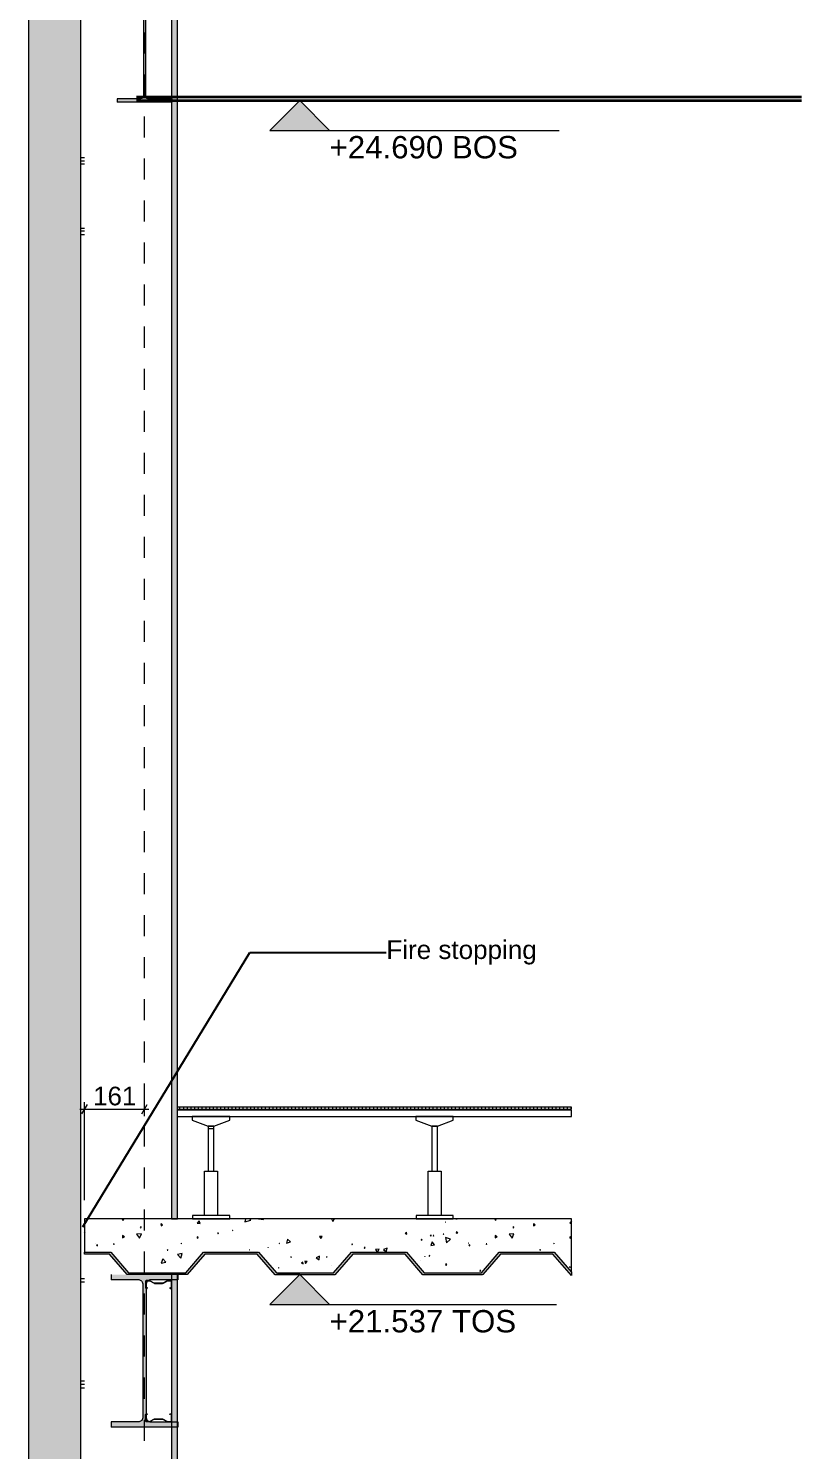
# Model space of a CAD drawing. Header units: millimetres. Extents: x -54677 to 188015, y -4000 to 32873.
# Drawn here: x -13707 to -11632, y 15278 to 19096 of the extents above; entities that cross this region are included whole.
import ezdxf

# ---------------------------------------------------------------- set-up
doc = ezdxf.new("R2010")
doc.units = ezdxf.units.MM
doc.header["$MEASUREMENT"] = 0
doc.linetypes.add('Dashed', pattern=[112.888889, 56.444445, -56.444445])
for name, color, linetype, lineweight in [('0_Pen_No__101', 252, 'Continuous', 15), ('A-25-M_Wall_Int_Pen_No__42', 8, 'Continuous', 35), ('A-30-M_Stair_Pen_No__146', 8, 'Continuous', 0), ('A-30-M_Stair_Pen_No__191', 7, 'Continuous', 5), ('A-95-P_Text_1_50_GA_Pen_No__1', 7, 'Continuous', 13), ('A-95-P_Text_1_50_GA_Pen_No__85', 8, 'Continuous', 20), ('New_A-30-M_Stair_Pen_No__191', 7, 'Continuous', 5), ('New_A-80-M_Lift_Pen_No__1', 7, 'Continuous', 13), ('New_A-95-D_1_20_Pen_No__1', 7, 'Continuous', 13), ('New_A-95-D_Stair_Detail.Dim_Pen_No__4', 7, 'Continuous', 20), ('New_S-280-M_STRUCT_FRAME.IFC Import_Pen_No__1', 7, 'Continuous', 13), ('New_S-280-M_STRUCT_FRAME.IFC Import_Pen_No__160', 5, 'Continuous', 200), ('New_S-280-M_STRUCT_FRAME.IFC Import_Pen_No__90', 8, 'Continuous', 20), ('S-280-M_STRUCT_FRAME.IFC Import_Pen_No__1', 7, 'Continuous', 13), ('S-280-M_STRUCT_FRAME.IFC Import_Pen_No__160', 5, 'Continuous', 200)]:
    doc.layers.add(name, color=color, linetype=linetype, lineweight=lineweight)
for name, color, linetype, lineweight, true_color in [('0_Pen_No__81', 7, 'Continuous', 20, 0x6a6a6a), ('A-20-M_Ceiling_Pen_No__241', 7, 'Continuous', 13, 0xc30c20), ('A-30-M_Stair_Pen_No__107', 7, 'Continuous', 15, 0xa6a6a6), ('A-30-M_Stair_Pen_No__145', 7, 'Continuous', 0, 0xa6a6a6), ('New_A-30-M_Stair_Pen_No__145', 7, 'Continuous', 0, 0xa6a6a6), ('New_A-80-M_Lift_Pen_No__147', 7, 'Continuous', 0, 0x606060)]:
    doc.layers.add(name, color=color, linetype=linetype, lineweight=lineweight, true_color=true_color)
doc.layers.add('New_A-95-D_1_20', color=7, linetype='Continuous')
doc.layers.add('New_A-95-D_Stair_Detail.Dim', color=7, linetype='Continuous')
doc.styles.add('GENERATED_STYLE_1', font='')
doc.styles.add('GENERATED_STYLE_2', font='')
doc.styles.get('GENERATED_STYLE_1').set_extended_font_data('Arial')
doc.styles.get('GENERATED_STYLE_2').set_extended_font_data('Swis721 BT')
doc.dimstyles.new('GENERATED_STYLE__1', dxfattribs={"dimtxt": 50, "dimasz": 19, "dimexe": 0.18, "dimexo": 50, "dimgap": 0.09, "dimtad": 1, "dimtih": 1, "dimtoh": 1, "dimdec": 0, "dimzin": 0, "dimdsep": 46, "dimtxsty": 'GENERATED_STYLE_1', "dimblk": 'ARROWHEAD_2', "dimblk1": 'ARROWHEAD_2', "dimblk2": 'ARROWHEAD_2', "dimcen": 0.09, "dimclrd": 7, "dimclre": 7, "dimclrt": 7, "dimadec": 0, "dimazin": 0, "dimtfac": 1, "dimtdec": 4, "dimtmove": 0, "dimatfit": 3, "dimfxl": 1, "dimtolj": 1, "dimtzin": 0, "dimarcsym": 0})
doc.dimstyles.new('GENERATED_STYLE__5', dxfattribs={"dimtxt": 0.18, "dimasz": 36.48, "dimexe": 0.18, "dimexo": 0.0625, "dimgap": 0.09, "dimtad": 0, "dimtih": 1, "dimtoh": 1, "dimdec": 4, "dimzin": 0, "dimdsep": 46, "dimcen": 0.09, "dimadec": 0, "dimazin": 0, "dimtfac": 1, "dimtdec": 4, "dimtmove": 0, "dimatfit": 3, "dimldrblk": 'ARROWHEAD_5', "dimfxl": 1, "dimtolj": 1, "dimtzin": 0, "dimarcsym": 0})
pattern_1 = [(0, (0, 0), (0, 3), [0, -3])]

# ---------------------------------------------------------------- blocks, each defined once
blk = doc.blocks.new('*X14')
at = {"layer": '0_Pen_No__101', "linetype": 'Continuous'}
for p, q in [((-13556.7, 15899.9), (-13555.7, 15900)), ((-13451, 15899.1), (-13455.1, 15898)), ((-13455.1, 15898), (-13452.1, 15895)), ((-13452.1, 15895), (-13451, 15899.1)), ((-13346.8, 15884.1), (-13351.1, 15886.1)), ((-13351.1, 15886.1), (-13350.7, 15881.3)), ((-13248.9, 15894.4), (-13253.5, 15888.5)), ((-13253.5, 15888.5), (-13246.1, 15887.5)), ((-13246.1, 15887.5), (-13248.9, 15894.4)), ((-13123.7, 15900), (-13125.8, 15891.9)), ((-13125.8, 15891.9), (-13109.7, 15896.5)), ((-13109.7, 15896.5), (-13113.3, 15900)), ((-13089.4, 15900), (-13075.4, 15897.9)), ((-13075.4, 15897.9), (-13076.2, 15900)), ((-12893.5, 15900), (-12889.7, 15892.7)), ((-12889.7, 15892.7), (-12885.1, 15900)), ((-12586.7, 15891.2), (-12587.1, 15891.2)), ((-12587.1, 15891.2), (-12586.9, 15890.9)), ((-12586.9, 15890.9), (-12586.7, 15891.2)), ((-12559.2, 15899.5), (-12555.7, 15900)), ((-12558.9, 15900), (-12559.2, 15899.5)), ((-12451, 15899.1), (-12455.1, 15898)), ((-12455.1, 15898), (-12452.1, 15895)), ((-12452.1, 15895), (-12451, 15899.1)), ((-12346.8, 15884.1), (-12351.1, 15886.1)), ((-12351.1, 15886.1), (-12350.7, 15881.3)), ((-12249, 15894.3), (-12253.5, 15888.5)), ((-12253.5, 15888.5), (-12249, 15887.9)), ((-13554.2, 15862), (-13556.7, 15864.6)), ((-13556.7, 15861.4), (-13554.2, 15862)), ((-13448.6, 15851.9), (-13454.2, 15854.7)), ((-13454.2, 15854.7), (-13453.9, 15848.4)), ((-13453.9, 15848.4), (-13448.6, 15851.9)), ((-13403.5, 15859.9), (-13416.4, 15858.3)), ((-13416.4, 15858.3), (-13408.6, 15847.9)), ((-13408.6, 15847.9), (-13403.5, 15859.9)), ((-13403.8, 15877.9), (-13406.7, 15877.3)), ((-13406.7, 15877.3), (-13404.7, 15875.1)), ((-13404.7, 15875.1), (-13403.8, 15877.9)), ((-13350.7, 15881.3), (-13346.8, 15884.1)), ((-13253.7, 15851.5), (-13253.7, 15847.8)), ((-13250.6, 15849.6), (-13253.7, 15851.5)), ((-13253.7, 15847.8), (-13250.6, 15849.6)), ((-13198.2, 15861.8), (-13197.9, 15859.7)), ((-13196.3, 15861), (-13198.2, 15861.8)), ((-13197.9, 15859.7), (-13196.3, 15861)), ((-13157.8, 15868.9), (-13158.7, 15868.4)), ((-13158.7, 15868.4), (-13157.8, 15867.9)), ((-13157.8, 15867.9), (-13157.8, 15868.9)), ((-12925.1, 15852.4), (-12922.2, 15846.7)), ((-12918.7, 15852.1), (-12925.1, 15852.4)), ((-12922.2, 15846.7), (-12918.7, 15852.1)), ((-12691.9, 15863.6), (-12695.7, 15860.3)), ((-12695.7, 15860.3), (-12690.9, 15858.6)), ((-12690.9, 15858.6), (-12691.9, 15863.6)), ((-12626, 15855.8), (-12628.3, 15854.7)), ((-12628.3, 15854.7), (-12626.2, 15853.2)), ((-12626.2, 15853.2), (-12626, 15855.8)), ((-12618.8, 15855), (-12620.4, 15854.9)), ((-12620.4, 15854.9), (-12619.5, 15853.5)), ((-12619.5, 15853.5), (-12618.8, 15855)), ((-12592.1, 15858.5), (-12593.1, 15858.6)), ((-12593.1, 15858.6), (-12592.6, 15857.7)), ((-12592.6, 15857.7), (-12592.1, 15858.5)), ((-12573.6, 15845.3), (-12587.6, 15850)), ((-12587.6, 15850), (-12584.6, 15835.5)), ((-12557.5, 15865.5), (-12558.9, 15860.9)), ((-12558.9, 15860.9), (-12554.2, 15862)), ((-12554.2, 15862), (-12557.5, 15865.5)), ((-12448.6, 15851.9), (-12454.2, 15854.7)), ((-12454.2, 15854.7), (-12453.9, 15848.4)), ((-12453.9, 15848.4), (-12448.6, 15851.9)), ((-12403.5, 15859.9), (-12416.4, 15858.3)), ((-12416.4, 15858.3), (-12408.6, 15847.9)), ((-12408.6, 15847.9), (-12403.5, 15859.9)), ((-12403.8, 15877.9), (-12406.7, 15877.3)), ((-12406.7, 15877.3), (-12404.7, 15875.1)), ((-12404.7, 15875.1), (-12403.8, 15877.9)), ((-12350.7, 15881.3), (-12346.8, 15884.1)), ((-12253.7, 15851.5), (-12253.7, 15847.8)), ((-12250.6, 15849.6), (-12253.7, 15851.5)), ((-12253.7, 15847.8), (-12250.6, 15849.6)), ((-13525.7, 15834.7), (-13526, 15834.5)), ((-13526, 15834.5), (-13525.6, 15834.4)), ((-13525.6, 15834.4), (-13525.7, 15834.7)), ((-13521.6, 15830), (-13524.2, 15828.8)), ((-13524.2, 15828.8), (-13521.8, 15827.1)), ((-13521.8, 15827.1), (-13521.6, 15830)), ((-13476.2, 15833), (-13478.2, 15833.1)), ((-13478.2, 15833.1), (-13477.2, 15831.3)), ((-13477.2, 15831.3), (-13476.2, 15833)), ((-13333, 15817.4), (-13334.3, 15816.1)), ((-13334.3, 15816.1), (-13332.5, 15815.7)), ((-13332.5, 15815.7), (-13333, 15817.4)), ((-13295.5, 15834.2), (-13296.7, 15833.9)), ((-13296.7, 15833.9), (-13295.8, 15833.1)), ((-13295.8, 15833.1), (-13295.5, 15834.2)), ((-13112.8, 15817), (-13113.2, 15817)), ((-13113.2, 15817), (-13113, 15816.7)), ((-13113, 15816.7), (-13112.8, 15817)), ((-13063.6, 15822.4), (-13063.6, 15821.9)), ((-13063.3, 15822.1), (-13063.6, 15822.4)), ((-13063.6, 15821.9), (-13063.3, 15822.1)), ((-13032.6, 15833.3), (-13033.7, 15833.3)), ((-13033.7, 15833.3), (-13033.1, 15832.4)), ((-13033.1, 15832.4), (-13032.6, 15833.3)), ((-13011.8, 15845.6), (-13013.8, 15834.9)), ((-13013.8, 15834.9), (-13003.5, 15838.4)), ((-13003.5, 15838.4), (-13011.8, 15845.6)), ((-12838.3, 15832), (-12837.8, 15830.4)), ((-12836.7, 15831.7), (-12838.3, 15832)), ((-12837.8, 15830.4), (-12836.7, 15831.7)), ((-12806, 15823.1), (-12805, 15820.1)), ((-12802.8, 15822.5), (-12806, 15823.1)), ((-12805, 15820.1), (-12802.8, 15822.5)), ((-12765.2, 15818), (-12775.3, 15817.6)), ((-12775.3, 15817.6), (-12770.6, 15810)), ((-12769.4, 15810), (-12765.2, 15818)), ((-12744.2, 15821.3), (-12753.9, 15817.9)), ((-12753.9, 15817.9), (-12746.2, 15811.2)), ((-12746.2, 15811.2), (-12744.2, 15821.3)), ((-12652.1, 15845.1), (-12652.3, 15842.2)), ((-12652.3, 15842.2), (-12649.6, 15843.4)), ((-12649.6, 15843.4), (-12652.1, 15845.1)), ((-12623.3, 15838.4), (-12627, 15828.3)), ((-12627, 15828.3), (-12616.4, 15830.1)), ((-12616.4, 15830.1), (-12623.3, 15838.4)), ((-12584.6, 15835.5), (-12573.6, 15845.3)), ((-12525.7, 15834.7), (-12526, 15834.5)), ((-12526, 15834.5), (-12525.6, 15834.4)), ((-12525.6, 15834.4), (-12525.7, 15834.7)), ((-12521.6, 15830), (-12524.2, 15828.8)), ((-12524.2, 15828.8), (-12521.8, 15827.1)), ((-12521.8, 15827.1), (-12521.6, 15830)), ((-12476.2, 15833), (-12478.2, 15833.1)), ((-12478.2, 15833.1), (-12477.2, 15831.3)), ((-12477.2, 15831.3), (-12476.2, 15833)), ((-12333, 15817.4), (-12334.3, 15816.1)), ((-12334.3, 15816.1), (-12332.5, 15815.7)), ((-12332.5, 15815.7), (-12333, 15817.4)), ((-12295.5, 15834.2), (-12296.7, 15833.9)), ((-12296.7, 15833.9), (-12295.8, 15833.1)), ((-12295.8, 15833.1), (-12295.5, 15834.2)), ((-13346.3, 15792.4), (-13350.3, 15780.5)), ((-13350.3, 15780.5), (-13338, 15783.1)), ((-13338, 15783.1), (-13346.3, 15792.4)), ((-13294.3, 15806.9), (-13306.9, 15803.7)), ((-13306.9, 15803.7), (-13297.8, 15794.4)), ((-13297.8, 15794.4), (-13294.3, 15806.9)), ((-13002, 15798.1), (-13002.1, 15796.6)), ((-13002.1, 15796.6), (-13000.7, 15797.3)), ((-13000.7, 15797.3), (-13002, 15798.1)), ((-12970.3, 15783.7), (-12973.9, 15780.5)), ((-12973.9, 15780.5), (-12969.4, 15779)), ((-12969.4, 15779), (-12970.3, 15783.7)), ((-12958.6, 15784.9), (-12965, 15786.5)), ((-12965, 15786.5), (-12963.1, 15780.1)), ((-12963.1, 15780.1), (-12958.6, 15784.9)), ((-12925.4, 15799.5), (-12934.4, 15795)), ((-12934.4, 15795), (-12926, 15789.5)), ((-12926, 15789.5), (-12925.4, 15799.5)), ((-12906.1, 15798.1), (-12906.3, 15797.1)), ((-12906.3, 15797.1), (-12905.3, 15797.4)), ((-12905.3, 15797.4), (-12906.1, 15798.1)), ((-12893.8, 15775), (-12893.9, 15775.1)), ((-12893.9, 15775.1), (-12893.9, 15775)), ((-12893.9, 15775), (-12893.8, 15775)), ((-12653.4, 15787), (-12653.6, 15786.9)), ((-12653.6, 15786.9), (-12653.4, 15786.8)), ((-12653.4, 15786.8), (-12653.4, 15787)), ((-12642.8, 15798.4), (-12643, 15798.1)), ((-12643, 15798.1), (-12642.6, 15798)), ((-12642.6, 15798), (-12642.8, 15798.4)), ((-12629.6, 15801), (-12631.6, 15800.9)), ((-12631.6, 15800.9), (-12630.6, 15799.2)), ((-12630.6, 15799.2), (-12629.6, 15801)), ((-12583.4, 15777.8), (-12587.1, 15777.8)), ((-12587.1, 15777.8), (-12585.3, 15774.6)), ((-12585.3, 15774.6), (-12583.4, 15777.8)), ((-13034.9, 15768.8), (-13035.8, 15768)), ((-13035.8, 15768), (-13034.7, 15767.6)), ((-13034.7, 15767.6), (-13034.9, 15768.8)), ((-12492.6, 15760.9), (-12495.3, 15761)), ((-12495.3, 15761), (-12494, 15758.6)), ((-12494, 15758.6), (-12492.6, 15760.9)), ((-12253, 15771.1), (-12254.7, 15771)), ((-12254.7, 15771), (-12253.7, 15769.5)), ((-12253.7, 15769.5), (-12253, 15771.1))]:
    blk.add_line(p, q, dxfattribs=at)
blk = doc.blocks.new('Fill_7_1', base_point=(0, 0))
at = {"layer": '0_Pen_No__101', "color": 8, "linetype": 'Continuous', "lineweight": 15}
for p, q in [((-13556.7, 15900), (-13556.7, 15810)), ((-13041, 15900), (-13556.7, 15900)), ((-12249, 15900), (-13041, 15900)), ((-12249, 15757), (-12249, 15900)), ((-13556.7, 15810), (-13485.8, 15810)), ((-13485.8, 15810), (-13437.8, 15755)), ((-13284.6, 15755), (-13236.5, 15810)), ((-13236.5, 15810), (-13089, 15810)), ((-13089, 15810), (-13041, 15755)), ((-12887.7, 15755), (-12839.7, 15810)), ((-12839.7, 15810), (-12692.2, 15810)), ((-12692.2, 15810), (-12644.1, 15755)), ((-12490.9, 15755), (-12442.9, 15810)), ((-12442.9, 15810), (-12295.3, 15810)), ((-12295.3, 15810), (-12249, 15757)), ((-13437.8, 15755), (-13284.6, 15755)), ((-13041, 15755), (-13041, 15755)), ((-13041, 15755), (-12887.7, 15755)), ((-12644.1, 15755), (-12490.9, 15755))]:
    blk.add_line(p, q, dxfattribs=at)
at = {"layer": '0_Pen_No__101', "linetype": 'Continuous'}
blk.add_blockref('*X14', (0, 0), dxfattribs=at)
blk = doc.blocks.new('*D40')
at = {"layer": 'New_A-95-D_1_20_Pen_No__1', "linetype": 'Continuous'}
for p, q in [((-13569, 16193.9), (-13556.7, 16193.9)), ((-13549.5, 16206.4), (-13563.9, 16181.4)), ((-13556.7, 15950), (-13556.7, 16212.7)), ((-13556.7, 16193.9), (-13395.6, 16193.9)), ((-13402.8, 16181.4), (-13388.4, 16206.4)), ((-13395.6, 16175.2), (-13395.6, 16212.7)), ((-13395.6, 16193.9), (-13383.4, 16193.9))]:
    blk.add_line(p, q, dxfattribs=at)
at = {"layer": 'New_A-95-D_1_20_Pen_No__1', "insert": (-13533.4, 16203.9), "char_height": 50, "attachment_point": 7, "style": 'GENERATED_STYLE_1'}
blk.add_mtext('\\A1;{\\fArial|b0|i0|c0|p34;161}', dxfattribs=at)
blk = doc.blocks.new('ARROWHEAD_2')
at = {"color": 0, "linetype": 'Continuous', "lineweight": 0}
for p, q in [((0, 0), (-1, 0)), ((-0.38, -0.66), (0.38, 0.66))]:
    blk.add_line(p, q, dxfattribs=at)
blk = doc.blocks.new('Dimension_6_1', base_point=(-12978.5, 18902.6))
at = {"layer": 'New_A-95-D_Stair_Detail.Dim', "linetype": 'Continuous', "lineweight": 0, "true_color": 0x000000}
blk.add_hatch(color=178, dxfattribs=at).paths.add_polyline_path([(-12978.5, 18902.6), (-13058.5, 18822.6), (-12898.5, 18822.6)])
at = {"layer": 'New_A-95-D_Stair_Detail.Dim_Pen_No__4', "linetype": 'Continuous'}
for p, q in [((-12978.5, 18902.6), (-13058.5, 18822.6)), ((-12978.5, 18902.6), (-13038.5, 18902.6)), ((-12978.5, 18902.6), (-12918.5, 18902.6)), ((-12898.5, 18822.6), (-12978.5, 18902.6)), ((-13058.5, 18822.6), (-12898.5, 18822.6)), ((-12898.5, 18822.6), (-12282.1, 18822.6))]:
    blk.add_line(p, q, dxfattribs=at)
at = {"layer": 'New_A-95-D_Stair_Detail.Dim_Pen_No__4', "insert": (-12898.5, 18746.6), "char_height": 60, "attachment_point": 7, "style": 'GENERATED_STYLE_1'}
blk.add_mtext('\\A1;{\\fArial|b0|i0|c0|p34;+24.690 BOS}', dxfattribs=at)
blk = doc.blocks.new('Dimension_8_1', base_point=(-12978.5, 15750))
at = {"layer": 'New_A-95-D_Stair_Detail.Dim', "linetype": 'Continuous', "lineweight": 0, "true_color": 0x000000}
blk.add_hatch(color=178, dxfattribs=at).paths.add_polyline_path([(-12978.5, 15750), (-13058.5, 15670), (-12898.5, 15670)])
at = {"layer": 'New_A-95-D_Stair_Detail.Dim_Pen_No__4', "linetype": 'Continuous'}
for p, q in [((-12978.5, 15750), (-13058.5, 15670)), ((-12978.5, 15750), (-13038.5, 15750)), ((-12978.5, 15750), (-12918.5, 15750)), ((-12898.5, 15670), (-12978.5, 15750)), ((-13058.5, 15670), (-12898.5, 15670)), ((-12898.5, 15670), (-12289.7, 15670))]:
    blk.add_line(p, q, dxfattribs=at)
at = {"layer": 'New_A-95-D_Stair_Detail.Dim_Pen_No__4', "insert": (-12898.5, 15594), "char_height": 60, "attachment_point": 7, "style": 'GENERATED_STYLE_1'}
blk.add_mtext('\\A1;{\\fArial|b0|i0|c0|p34;+21.537 TOS}', dxfattribs=at)
blk = doc.blocks.new('ARROWHEAD_5')
at = {"color": 0, "linetype": 'Continuous', "lineweight": 0}
blk.add_line((0, 0), (-1, 0), dxfattribs=at)
blk.add_solid([(-1, 0.2679), (0, 0), (-1, -0.2679), (-1, 0.2679)], dxfattribs=at)

msp = doc.modelspace()

# ---------------------------------------------------------------- hatches: boundary and pattern name
at = {"layer": 'A-30-M_Stair_Pen_No__107', "linetype": 'Continuous'}
h = msp.add_hatch(dxfattribs=at)
h.set_pattern_fill('Gypsum_PB_0001', color=256, style=0, pattern_type=2)
h.set_pattern_definition(pattern_1)
h.paths.add_polyline_path([(-13322.3, 19195.8), (-13322.3, 15900), (-13306.8, 15900), (-13306.8, 19195.8)])
h = msp.add_hatch(dxfattribs=at)
h.set_pattern_fill('Gypsum_PB_0001', color=256, style=0, pattern_type=2)
h.set_pattern_definition(pattern_1)
h.paths.add_polyline_path([(-13322.3, 15750), (-13322.3, 11850), (-13306.8, 11850), (-13306.8, 15750)])
at = {"layer": 'A-30-M_Stair_Pen_No__145', "linetype": 'Continuous'}
h = msp.add_hatch(dxfattribs=at)
h.set_pattern_fill('Floor_Finish_0001', color=256, style=0, pattern_type=2)
h.set_pattern_definition([(90, (0, 0), (-10, 0), [])])
h.paths.add_polyline_path([(-13307.3, 16194.5), (-12249, 16194.5), (-12249, 16200), (-13307.3, 16200)])
at = {"layer": 'A-30-M_Stair_Pen_No__146', "linetype": 'Continuous'}
msp.add_hatch(color=256, dxfattribs=at).paths.add_polyline_path([(-13556.7, 15810), (-13485.8, 15810), (-13437.8, 15755), (-13284.6, 15755), (-13236.5, 15810), (-13089, 15810), (-13041, 15755), (-12887.7, 15755), (-12839.7, 15810), (-12692.2, 15810), (-12644.1, 15755), (-12560.1, 15755), (-12490.9, 15755), (-12442.9, 15810), (-12295.3, 15810), (-12249, 15757), (-12249, 15747.7), (-12298.9, 15804.8), (-12439.3, 15804.8), (-12487.3, 15749.9), (-12487.5, 15749.9), (-12487.6, 15749.7), (-12490.9, 15749.7), (-12647.7, 15749.7), (-12695.7, 15804.7), (-12836.2, 15804.7), (-12884.2, 15749.8), (-13044.5, 15749.8), (-13092.6, 15804.8), (-13233, 15804.8), (-13281, 15749.9), (-13441.4, 15749.9), (-13489.4, 15804.9), (-13556.7, 15804.9)])
at = {"layer": 'New_A-30-M_Stair_Pen_No__145', "linetype": 'Continuous'}
h = msp.add_hatch(dxfattribs=at)
h.set_pattern_fill('Plywood_0001', color=256, style=0, pattern_type=2)
h.set_pattern_definition([(0, (0, 0), (0, 40), [])])
h.paths.add_polyline_path([(-12249, 16192), (-13307.3, 16192), (-13307.3, 16174.6), (-12249, 16174.6)])
for points in [[(-13324.5, 15734.1), (-13333.3, 15734.1, 0.131652), (-13334.5, 15733.7), (-13345.6, 15727.3, -0.131652), (-13346.5, 15727.1), (-13368.5, 15727.1, -0.131652), (-13369.4, 15727.3), (-13380.5, 15733.7, 0.131652), (-13381.7, 15734.1), (-13390.1, 15734.1, 0.414214), (-13392.3, 15731.9), (-13392.3, 15714.8, 0.36397), (-13390.9, 15713.1), (-13389.4, 15712.9, 0.414214), (-13387.4, 15714.2), (-13387.3, 15714.9), (-13387.8, 15714.9), (-13387.9, 15714.3, -0.414214), (-13389.3, 15713.3), (-13390.8, 15713.6, -0.36397), (-13391.8, 15714.8), (-13391.8, 15731.9, -0.414214), (-13390.1, 15733.6), (-13381.7, 15733.6, -0.131652), (-13380.7, 15733.3), (-13369.6, 15726.9, 0.131652), (-13368.5, 15726.6), (-13346.5, 15726.6, 0.131652), (-13345.4, 15726.9), (-13334.2, 15733.3, -0.131652), (-13333.3, 15733.6), (-13324.5, 15733.6, -0.414214), (-13322.7, 15731.9), (-13322.7, 15714.8, -0.36397), (-13323.7, 15713.6), (-13325.2, 15713.3, -0.414214), (-13326.6, 15714.3), (-13326.8, 15714.9), (-13327.2, 15714.9), (-13327.1, 15714.2, 0.414214), (-13325.2, 15712.9), (-13323.6, 15713.1, 0.36397), (-13322.3, 15714.8), (-13322.3, 15731.9, 0.414214)], [(-13324.5, 15354.9), (-13333.3, 15354.9, -0.131652), (-13334.5, 15355.2), (-13345.6, 15361.6, 0.131652), (-13346.5, 15361.9), (-13368.5, 15361.9, 0.131652), (-13369.4, 15361.6), (-13380.5, 15355.2, -0.131652), (-13381.7, 15354.9), (-13390.1, 15354.9, -0.414214), (-13392.3, 15357.1), (-13392.3, 15374.2, -0.36397), (-13390.9, 15375.8), (-13389.4, 15376.1, -0.414214), (-13387.4, 15374.7), (-13387.3, 15374.1), (-13387.8, 15374), (-13387.9, 15374.7, 0.414214), (-13389.3, 15375.6), (-13390.8, 15375.4, 0.36397), (-13391.8, 15374.2), (-13391.8, 15357.1, 0.414214), (-13390.1, 15355.4), (-13381.7, 15355.4, 0.131652), (-13380.7, 15355.6), (-13369.6, 15362, -0.131652), (-13368.5, 15362.3), (-13346.5, 15362.3, -0.131652), (-13345.4, 15362), (-13334.2, 15355.6, 0.131652), (-13333.3, 15355.4), (-13324.5, 15355.4, 0.414214), (-13322.7, 15357.1), (-13322.7, 15374.2, 0.36397), (-13323.7, 15375.4), (-13325.2, 15375.6, 0.414214), (-13326.6, 15374.7), (-13326.8, 15374), (-13327.2, 15374.1), (-13327.1, 15374.7, -0.414214), (-13325.2, 15376.1), (-13323.6, 15375.8, -0.36397), (-13322.3, 15374.2), (-13322.3, 15357.1, -0.414214)]]:
    msp.add_hatch(color=256, dxfattribs=at).paths.add_polyline_path(points)
at = {"layer": 'New_A-80-M_Lift_Pen_No__147', "linetype": 'Continuous'}
h = msp.add_hatch(dxfattribs=at)
h.set_pattern_fill('Structural_Concrete_0001', color=256, style=0, pattern_type=2)
h.set_pattern_definition([(45, (0, 0), (-73.4847, 73.4847), [10, -50]), (45, (-15.53, 57.96), (-73.4847, 73.4847), [10, -50]), (105, (0, 0), (100.38196, 26.89726), [10, -50]), (105, (42.43, 42.43), (100.38196, 26.89726), [10, -50]), (165, (7.07, 7.07), (26.89726, 100.38196), [10, -50]), (165, (49.5, 49.5), (26.89726, 100.38196), [10, -50]), (45, (-7.071, 7.071), (-14.142136, 14.142136), [0, -20, 0, -30]), (90, (9e-16, 14.142), (-20, 0), [0, -15, 0, -25])])
h.paths.add_polyline_path([(-13706.7, -73.9), (-13566.7, -73.9), (-13566.7, 20100), (-13706.7, 20100)])
at = {"layer": 'New_S-280-M_STRUCT_FRAME.IFC Import_Pen_No__160', "linetype": 'Continuous', "lineweight": 0, "true_color": 0x00007f}
msp.add_hatch(color=176, dxfattribs=at).paths.add_polyline_path([(-13305.9, 15340.6), (-13305.9, 15354.9), (-13380.7, 15354.9), (-13387.9, 15357.9), (-13390.9, 15365.1), (-13390.9, 15725.5), (-13387.9, 15732.7), (-13380.7, 15735.7), (-13305.9, 15735.7), (-13305.9, 15750), (-13484.7, 15750), (-13484.7, 15735.7), (-13409.9, 15735.7), (-13402.7, 15732.7), (-13399.7, 15725.5), (-13399.7, 15365.1), (-13402.7, 15357.9), (-13409.9, 15354.9), (-13484.7, 15354.9), (-13484.7, 15340.6)])
at = {"layer": 'S-280-M_STRUCT_FRAME.IFC Import_Pen_No__160', "linetype": 'Continuous', "lineweight": 0, "true_color": 0x00007f}
msp.add_hatch(color=176, dxfattribs=at).paths.add_polyline_path([(-13322.2, 18898.5), (-13322.2, 18907.1), (-13384.6, 18907.1), (-13390, 18909.3), (-13392.2, 18914.7), (-13392.2, 19133.8), (-13390, 19139.2), (-13384.6, 19141.4), (-13322.2, 19141.4), (-13322.2, 19150), (-13468.3, 19150), (-13468.3, 19141.4), (-13405.9, 19141.4), (-13400.5, 19139.2), (-13398.3, 19133.8), (-13398.3, 18914.7), (-13400.5, 18909.3), (-13405.9, 18907.1), (-13468.3, 18907.1), (-13468.3, 18898.5)])

# ---------------------------------------------------------------- linework, layer by layer
at = {"layer": '0_Pen_No__81', "linetype": 'Continuous', "flags": 128}
msp.add_lwpolyline([(-13322.7, 20351.6), (-13322.7, 18752)], dxfattribs=at)
at = {"layer": 'A-20-M_Ceiling_Pen_No__241', "linetype": 'Dashed'}
msp.add_line((-13395.6, -4000), (-13395.6, 21147.1), dxfattribs=at)
at = {"layer": 'A-25-M_Wall_Int_Pen_No__42', "linetype": 'Continuous'}
for p, q in [((-13416.7, 18912.8), (-11631.5, 18912.8)), ((-13416.7, 18902.6), (-11631.5, 18902.6))]:
    msp.add_line(p, q, dxfattribs=at)
at = {"layer": 'A-30-M_Stair_Pen_No__191', "linetype": 'Continuous', "flags": 128}
for points in [[(-13322.3, 19195.8), (-13322.3, 15900), (-13306.8, 15900), (-13306.8, 19195.8)], [(-13307.3, 16194.5), (-12249, 16194.5), (-12249, 16200), (-13307.3, 16200)], [(-13223.9, 16148.8), (-13208.8, 16148.8), (-13166.4, 16164.4), (-13166.4, 16174.6), (-13266.9, 16174.6), (-13266.9, 16164.4)], [(-12623.9, 16148.8), (-12608.8, 16148.8), (-12566.4, 16164.4), (-12566.4, 16174.6), (-12666.9, 16174.6), (-12666.9, 16164.4)], [(-13223.9, 16027.9), (-13208.8, 16027.9), (-13208.8, 16148.8), (-13223.9, 16148.8)], [(-13223.9, 16027.9), (-13208.8, 16027.9), (-13208.8, 16141.8), (-13223.9, 16141.8)], [(-12623.9, 16027.9), (-12608.8, 16027.9), (-12608.8, 16148.8), (-12623.9, 16148.8)], [(-13233.8, 16027.9), (-13198.9, 16027.9), (-13198.9, 15909.1), (-13233.8, 15909.1)], [(-12633.8, 16027.9), (-12598.9, 16027.9), (-12598.9, 15909.1), (-12633.8, 15909.1)], [(-13266.1, 15899.6), (-13166.5, 15899.6), (-13166.5, 15909.1), (-13266.1, 15909.1)], [(-12666.1, 15899.6), (-12566.5, 15899.6), (-12566.5, 15909.1), (-12666.1, 15909.1)], [(-13556.7, 15810), (-13485.8, 15810), (-13437.8, 15755), (-13284.6, 15755), (-13236.5, 15810), (-13089, 15810), (-13041, 15755), (-12887.7, 15755), (-12839.7, 15810), (-12692.2, 15810), (-12644.1, 15755), (-12560.1, 15755), (-12490.9, 15755), (-12442.9, 15810), (-12295.3, 15810), (-12249, 15757), (-12249, 15747.7), (-12298.9, 15804.8), (-12439.3, 15804.8), (-12487.3, 15749.9), (-12487.5, 15749.9), (-12487.6, 15749.7), (-12490.9, 15749.7), (-12647.7, 15749.7), (-12695.7, 15804.7), (-12836.2, 15804.7), (-12884.2, 15749.8), (-13044.5, 15749.8), (-13092.6, 15804.8), (-13233, 15804.8), (-13281, 15749.9), (-13441.4, 15749.9), (-13489.4, 15804.9), (-13556.7, 15804.9)], [(-13322.3, 15750), (-13322.3, 11850), (-13306.8, 11850), (-13306.8, 15750)]]:
    msp.add_lwpolyline(points, close=True, dxfattribs=at)
at = {"layer": 'New_A-30-M_Stair_Pen_No__191', "linetype": 'Continuous', "flags": 128}
msp.add_lwpolyline([(-12249, 16192), (-13307.3, 16192), (-13307.3, 16174.6), (-12249, 16174.6)], close=True, dxfattribs=at)
for points in [[(-13324.5, 15734.1), (-13333.3, 15734.1, 0.131652), (-13334.5, 15733.7), (-13345.6, 15727.3, -0.131652), (-13346.5, 15727.1), (-13368.5, 15727.1, -0.131652), (-13369.4, 15727.3), (-13380.5, 15733.7, 0.131652), (-13381.7, 15734.1), (-13390.1, 15734.1, 0.414214), (-13392.3, 15731.9), (-13392.3, 15714.8, 0.36397), (-13390.9, 15713.1), (-13389.4, 15712.9, 0.414214), (-13387.4, 15714.2), (-13387.3, 15714.9), (-13387.8, 15714.9), (-13387.9, 15714.3, -0.414214), (-13389.3, 15713.3), (-13390.8, 15713.6, -0.36397), (-13391.8, 15714.8), (-13391.8, 15731.9, -0.414214), (-13390.1, 15733.6), (-13381.7, 15733.6, -0.131652), (-13380.7, 15733.3), (-13369.6, 15726.9, 0.131652), (-13368.5, 15726.6), (-13346.5, 15726.6, 0.131652), (-13345.4, 15726.9), (-13334.2, 15733.3, -0.131652), (-13333.3, 15733.6), (-13324.5, 15733.6, -0.414214), (-13322.7, 15731.9), (-13322.7, 15714.8, -0.36397), (-13323.7, 15713.6), (-13325.2, 15713.3, -0.414214), (-13326.6, 15714.3), (-13326.8, 15714.9), (-13327.2, 15714.9), (-13327.1, 15714.2, 0.414214), (-13325.2, 15712.9), (-13323.6, 15713.1, 0.36397), (-13322.3, 15714.8), (-13322.3, 15731.9, 0.414214)], [(-13324.5, 15354.9), (-13333.3, 15354.9, -0.131652), (-13334.5, 15355.2), (-13345.6, 15361.6, 0.131652), (-13346.5, 15361.9), (-13368.5, 15361.9, 0.131652), (-13369.4, 15361.6), (-13380.5, 15355.2, -0.131652), (-13381.7, 15354.9), (-13390.1, 15354.9, -0.414214), (-13392.3, 15357.1), (-13392.3, 15374.2, -0.36397), (-13390.9, 15375.8), (-13389.4, 15376.1, -0.414214), (-13387.4, 15374.7), (-13387.3, 15374.1), (-13387.8, 15374), (-13387.9, 15374.7, 0.414214), (-13389.3, 15375.6), (-13390.8, 15375.4, 0.36397), (-13391.8, 15374.2), (-13391.8, 15357.1, 0.414214), (-13390.1, 15355.4), (-13381.7, 15355.4, 0.131652), (-13380.7, 15355.6), (-13369.6, 15362, -0.131652), (-13368.5, 15362.3), (-13346.5, 15362.3, -0.131652), (-13345.4, 15362), (-13334.2, 15355.6, 0.131652), (-13333.3, 15355.4), (-13324.5, 15355.4, 0.414214), (-13322.7, 15357.1), (-13322.7, 15374.2, 0.36397), (-13323.7, 15375.4), (-13325.2, 15375.6, 0.414214), (-13326.6, 15374.7), (-13326.8, 15374), (-13327.2, 15374.1), (-13327.1, 15374.7, -0.414214), (-13325.2, 15376.1), (-13323.6, 15375.8, -0.36397), (-13322.3, 15374.2), (-13322.3, 15357.1, -0.414214)]]:
    msp.add_lwpolyline(points, format="xyb", close=True, dxfattribs=at)
at = {"layer": 'New_A-80-M_Lift_Pen_No__1', "linetype": 'Continuous'}
for p, q in [((-13706.7, 20100), (-13706.7, 0)), ((-13566.7, 20100), (-13566.7, 0))]:
    msp.add_line(p, q, dxfattribs=at)
at = {"layer": 'New_S-280-M_STRUCT_FRAME.IFC Import_Pen_No__1', "linetype": 'Continuous'}
for p, q in [((-13484.7, 15750), (-13484.7, 15735.7)), ((-13305.9, 15750), (-13305.9, 15735.7)), ((-13484.7, 15354.9), (-13484.7, 15340.6)), ((-13305.9, 15354.9), (-13305.9, 15340.6)), ((-13305.9, 15340.6), (-13484.7, 15340.6))]:
    msp.add_line(p, q, dxfattribs=at)
at = {"layer": 'New_S-280-M_STRUCT_FRAME.IFC Import_Pen_No__1', "linetype": 'Continuous', "flags": 128}
for points in [[(-13402.7, 15732.7), (-13409.9, 15735.7), (-13484.7, 15735.7)], [(-13305.9, 15735.7), (-13380.7, 15735.7), (-13387.9, 15732.7)], [(-13402.7, 15732.7), (-13399.7, 15725.5), (-13399.7, 15365.1), (-13402.7, 15357.9)], [(-13387.9, 15732.7), (-13390.9, 15725.5), (-13390.9, 15365.1), (-13387.9, 15357.9)], [(-13402.7, 15357.9), (-13409.9, 15354.9), (-13484.7, 15354.9)], [(-13387.9, 15357.9), (-13380.7, 15354.9), (-13305.9, 15354.9)]]:
    msp.add_lwpolyline(points, dxfattribs=at)
at = {"layer": 'New_S-280-M_STRUCT_FRAME.IFC Import_Pen_No__90', "linetype": 'Continuous'}
for p, q in [((-13566.7, 18750), (-13556.7, 18750)), ((-13566.7, 18740.4), (-13556.7, 18740.4)), ((-13566.7, 18732.8), (-13556.7, 18732.8)), ((-13566.7, 18560.4), (-13556.7, 18560.4)), ((-13566.7, 18552.8), (-13556.7, 18552.8)), ((-13566.7, 18543.2), (-13556.7, 18543.2)), ((-13566.7, 15739.3), (-13556.7, 15739.3)), ((-13566.7, 15730.4), (-13556.7, 15730.4)), ((-13566.7, 15465.2), (-13556.7, 15465.2)), ((-13566.7, 15456.3), (-13556.7, 15456.3)), ((-13566.7, 15445.6), (-13556.7, 15445.6))]:
    msp.add_line(p, q, dxfattribs=at)
at = {"layer": 'S-280-M_STRUCT_FRAME.IFC Import_Pen_No__1', "linetype": 'Continuous'}
for p, q in [((-13468.3, 18907.1), (-13468.3, 18898.5)), ((-13322.2, 18907.1), (-13322.2, 18898.5)), ((-13412.9, 18898.5), (-13468.3, 18898.5)), ((-13322.2, 18898.5), (-13412.9, 18898.5))]:
    msp.add_line(p, q, dxfattribs=at)
at = {"layer": 'S-280-M_STRUCT_FRAME.IFC Import_Pen_No__1', "linetype": 'Continuous', "flags": 128}
for points in [[(-13400.5, 19139.2), (-13398.3, 19133.8), (-13398.3, 18914.7), (-13400.5, 18909.3)], [(-13390, 19139.2), (-13392.2, 19133.8), (-13392.2, 18914.7), (-13390, 18909.3)], [(-13400.5, 18909.3), (-13405.9, 18907.1), (-13468.3, 18907.1)], [(-13390, 18909.3), (-13384.6, 18907.1), (-13322.2, 18907.1)]]:
    msp.add_lwpolyline(points, dxfattribs=at)

# ---------------------------------------------------------------- block references
at = {"layer": '0_Pen_No__101', "linetype": 'Continuous'}
msp.add_blockref('Fill_7_1', (0, 0), dxfattribs=at)
at = {"layer": 'New_A-95-D_Stair_Detail.Dim', "linetype": 'Continuous'}
for name, p in [('Dimension_6_1', (-12978.5, 18902.6)), ('Dimension_8_1', (-12978.5, 15750))]:
    msp.add_blockref(name, p, dxfattribs=at)

# ---------------------------------------------------------------- texts
at = {"layer": 'A-95-P_Text_1_50_GA_Pen_No__1', "linetype": 'Continuous', "insert": (-12746, 16615), "char_height": 50, "width": 408.055, "attachment_point": 4, "style": 'GENERATED_STYLE_2'}
msp.add_mtext('\\A1;{\\fSwis721 BT|b0|i0|c0|p34;Fire stopping}', dxfattribs=at)

# ---------------------------------------------------------------- dimensions: what is measured, and where the dimension line sits
at = {"layer": 'New_A-95-D_1_20', "linetype": 'Continuous'}
dim = msp.add_linear_dim(base=(-13395.6, 16193.9), p1=(-13556.7, 15900), p2=(-13395.6, 16261), dimstyle='GENERATED_STYLE__1', dxfattribs=at)
dim.commit()
dim.dimension.update_dxf_attribs({"geometry": '*D40', "text_midpoint": (-13470.1, 16228.9), "dimtype": 160})

# ---------------------------------------------------------------- leaders
at = {"layer": 'A-95-P_Text_1_50_GA_Pen_No__85', "linetype": 'Continuous', "annotation_type": 0, "has_hookline": 1, "hookline_direction": 0, "text_width": 297.6}
msp.add_leader([(-13560.9, 15878.1), (-13112.8, 16615), (-12746.1, 16615)], dimstyle='GENERATED_STYLE__5', dxfattribs=at)

doc.saveas('drawing.dxf')
